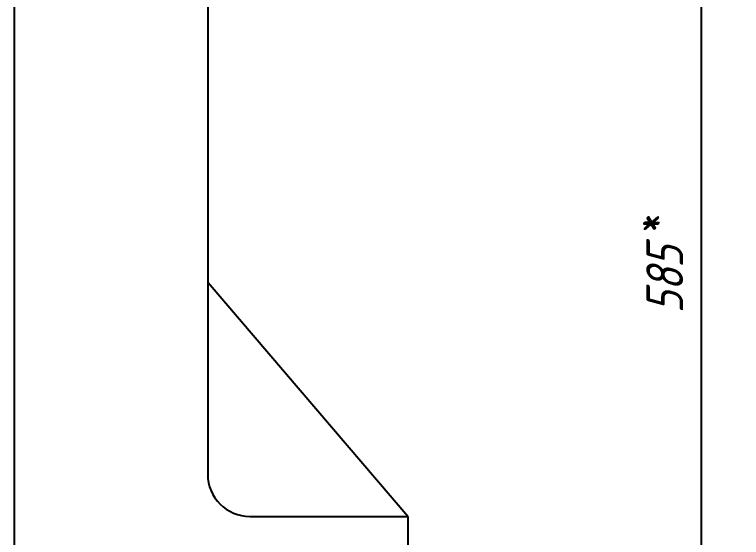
# Model space of a CAD drawing. Extents: x 973 to 2730, y 39 to 1746.
# Drawn here: x 2261.8 to 2330.9, y 1077.2 to 1126.9 of the extents above; entities that cross this region are included whole.
import ezdxf
from ezdxf.enums import TextEntityAlignment as Align

# ---------------------------------------------------------------- set-up
doc = ezdxf.new("R2010")
doc.units = 0
doc.header["$LTSCALE"] = 0.5
doc.header["$MEASUREMENT"] = 0
doc.layers.get('0').update_dxf_attribs({"linetype": 'CONTINUOUS'})
doc.layers.get('DEFPOINTS').update_dxf_attribs({"linetype": 'CONTINUOUS'})
doc.styles.add('ROMANC', font='romanc', dxfattribs={"width": 0.8, "oblique": 15, "height": 3.5})
doc.dimstyles.get("Standard").update_dxf_attribs({"dimtxt": 0.18, "dimasz": 0.18, "dimexe": 0.18, "dimexo": 0.0625, "dimgap": 0.09, "dimtad": 0, "dimtih": 1, "dimtoh": 1, "dimdec": 4, "dimzin": 0, "dimdsep": 46, "dimtxsty": 'Standard', "dimcen": 0.09, "dimadec": 0, "dimazin": 0, "dimtfac": 1, "dimtdec": 4, "dimtofl": 0, "dimtmove": 0, "dimatfit": 3, "dimfxl": 0, "dimtolj": 1, "dimtzin": 0, "dimarcsym": 0})

# ---------------------------------------------------------------- blocks, each defined once
blk = doc.blocks.new('*D74')
at = {"color": 0, "linetype": 'ByBlock'}
for p, q in [((2330.89, 1160.22), (2324.1, 1160.22)), ((2327.1, 1047.22), (2327.1, 1156.22)), ((2326.7, 1043.22), (2330.1, 1043.22))]:
    blk.add_line(p, q, dxfattribs=at)
for points in [[(2326.433, 1156.22), (2327.767, 1156.22), (2327.1, 1160.22)], [(2326.433, 1047.22), (2327.767, 1047.22), (2327.1, 1043.22)]]:
    blk.add_solid(points, dxfattribs=at)
at = {"layer": 'DEFPOINTS', "color": 0, "linetype": 'ByBlock'}
for p in [(2327.1, 1160.22), (2330.89, 1160.22), (2326.7, 1043.22)]:
    blk.add_point(p, dxfattribs=at)
at = {"color": 0, "linetype": 'ByBlock', "style": 'ROMANC', "oblique": 15, "width": 0.8}
blk.add_text('585', height=3.5, rotation=90, dxfattribs=at).set_placement((2323.6, 1101.72), align=Align.MIDDLE_CENTER)

msp = doc.modelspace()

# ---------------------------------------------------------------- linework, layer by layer
at = {"color": 0, "linetype": 'ByBlock'}
msp.add_line((2261.82, 1087.16), (2261.82, 1244.73), dxfattribs=at)
for p, q in [((2261.82, 1066.85), (2261.82, 1180.58)), ((2280.18, 1160.22), (2280.18, 1083.22)), ((2299.19, 1079.22), (2280.23, 1101.41)), ((2284.18, 1079.22), (2299.19, 1079.22)), ((2299.19, 1079.22), (2299.19, 1075.22))]:
    msp.add_line(p, q)
msp.add_arc((2284.18, 1083.22), 4, 180, 270)

# ---------------------------------------------------------------- texts
at = {"style": 'ROMANC', "oblique": 15, "width": 0.8}
msp.add_text('*', height=3.5, dxfattribs=at).set_placement((2320.97, 1105.7))

# ---------------------------------------------------------------- dimensions: what is measured, and where the dimension line sits
dim = msp.add_linear_dim(base=(2327.1, 1160.22), p1=(2326.7, 1043.22), p2=(2330.89, 1160.22), angle=90, text='585', dimstyle='Standard')
dim.commit()
dim.dimension.update_dxf_attribs({"geometry": '*D74', "text_midpoint": (2323.6, 1101.72)})

doc.saveas('drawing.dxf')
